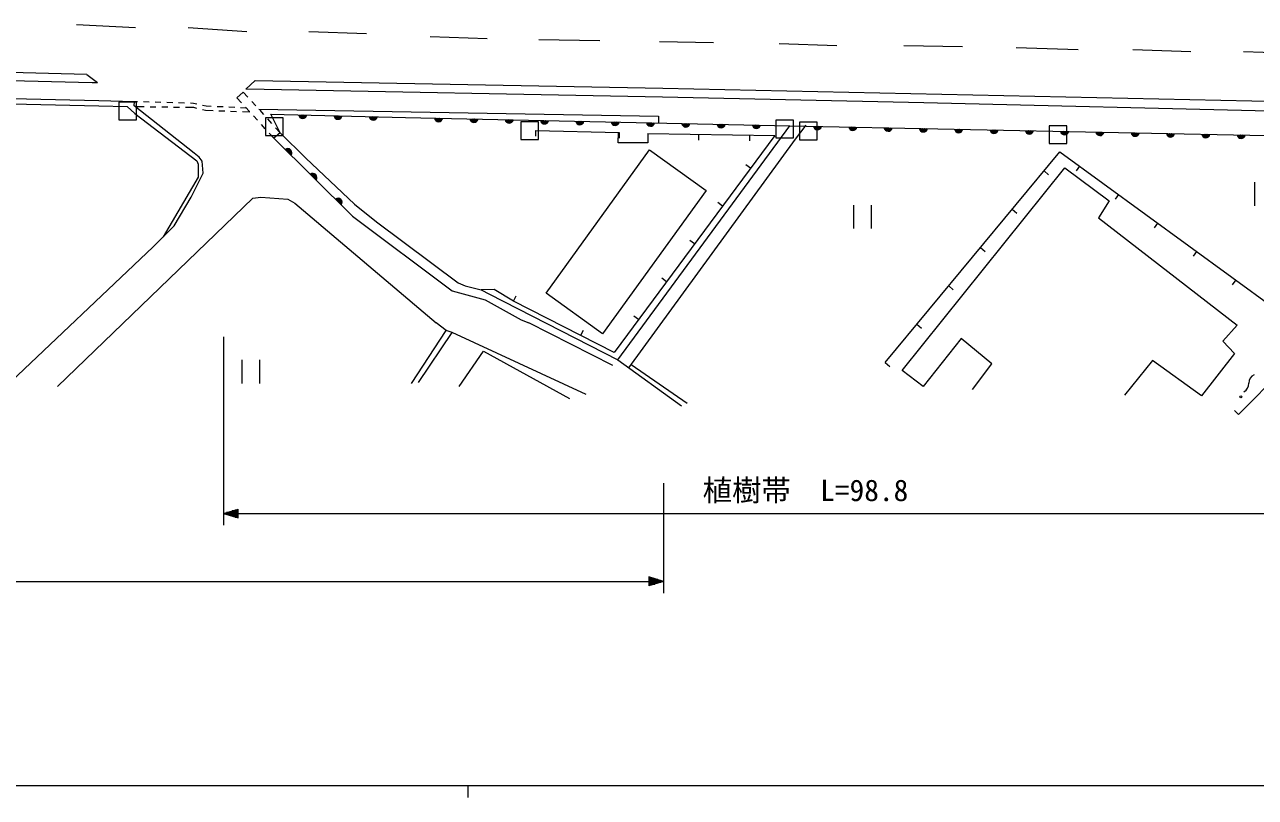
# Model space of a CAD drawing. Units: millimetres, scale not verified. Extents: x 40000 to 680000, y 20000 to 380000.
# Drawn here: x 230353 to 334916, y 204000 to 269635 of the extents above; entities that cross this region are included whole.
import ezdxf
from ezdxf.enums import TextEntityAlignment as Align

# ---------------------------------------------------------------- set-up
doc = ezdxf.new("R2010")
doc.units = ezdxf.units.MM
doc.header["$LTSCALE"] = 1000
for name, color, linetype, lineweight in [('M-BGD', 7, 'Continuous', 13), ('M-BMK-ROW', 30, 'Continuous', 13), ('M-STR-HTXT', 7, 'Continuous', 13), ('M-STR-STRC', 7, 'Continuous', 13), ('M-STR-STRD', 7, 'Continuous', 13), ('M-TTL-BAND', 7, 'Continuous', 13)]:
    doc.layers.add(name, color=color, linetype=linetype, lineweight=lineweight)
doc.styles.add('ＭＳ ゴシック', font='')
doc.styles.get('ＭＳ ゴシック').set_extended_font_data('MS Gothic')

msp = doc.modelspace()

# ---------------------------------------------------------------- linework, layer by layer
at = {"layer": 'M-BGD'}
for p, q in [((169233, 264809), (236671, 263184)), ((169222, 264349), (236660, 262724)), ((248385, 263410), (248918, 263900)), ((248918, 263900), (249313, 263467)), ((236660, 262724), (239075, 262670)), ((236671, 263184), (239677, 263118)), ((239075, 262670), (239707, 262094)), ((239674, 262741), (239677, 263118)), ((244755, 258713), (239674, 262741)), ((239677, 263118), (239939, 263110)), ((240514, 262640), (239789, 262650)), ((240439, 263096), (240939, 263081)), ((241514, 262626), (241014, 262633)), ((241438, 263066), (241938, 263052)), ((242514, 262613), (242014, 262620)), ((242438, 263037), (242938, 263022)), ((243514, 262599), (243014, 262606)), ((243437, 263008), (243937, 262993)), ((244739, 262582), (244014, 262592)), ((244437, 262978), (244699, 262971)), ((244699, 262971), (244989, 262907)), ((244987, 262518), (244739, 262582)), ((245477, 262801), (245767, 262737)), ((245767, 262737), (246210, 262716)), ((246710, 262692), (247209, 262668)), ((247709, 262644), (248208, 262620)), ((248774, 262986), (248385, 263410)), ((248707, 262596), (249151, 262575)), ((249450, 262249), (249112, 262618)), ((249650, 263097), (249987, 262727)), ((239707, 262094), (244973, 258072)), ((245719, 262327), (245471, 262392)), ((246358, 262305), (245719, 262327)), ((247358, 262271), (246858, 262288)), ((248357, 262238), (247857, 262255)), ((249496, 262199), (248857, 262221)), ((250126, 261512), (249788, 261881)), ((250245, 262444), (284195, 261869)), ((250323, 262358), (250660, 261988)), ((250997, 261619), (251334, 261249)), ((252066, 260446), (251260, 262032)), ((251260, 262032), (262699, 261751)), ((262699, 261751), (295352, 261049)), ((284195, 261869), (284195, 261289)), ((250802, 260776), (250464, 261144)), ((251529, 259983), (251140, 260407)), ((252066, 260446), (251529, 259983)), ((251671, 260880), (252066, 260446)), ((252066, 260446), (254238, 258290)), ((273757, 260654), (273744, 260154)), ((273757, 260654), (280864, 260477)), ((280746, 241153), (295352, 261049)), ((280777, 259603), (280796, 260479)), ((280864, 260477), (280852, 259977)), ((280864, 260477), (280852, 259977)), ((283300, 260388), (283292, 259888)), ((283300, 260388), (294094, 260222)), ((283300, 260388), (283303, 259584)), ((295352, 261049), (345068, 260032)), ((295853, 259907), (296745, 261088)), ((258217, 253379), (251529, 259983)), ((294094, 260222), (280444, 241790)), ((283303, 259584), (280777, 259603)), ((281689, 240474), (295853, 259907)), ((287617, 260322), (287610, 259822)), ((291935, 260255), (291927, 259756)), ((245179, 258375), (244755, 258713)), ((245433, 258036), (245179, 258375)), ((254238, 258290), (258387, 254395)), ((274660, 246829), (283450, 259007)), ((283450, 259007), (288248, 255543)), ((303466, 240924), (318314, 258834)), ((318314, 258834), (336560, 245526)), ((244973, 258072), (245091, 257787)), ((245091, 257787), (245091, 256675)), ((245517, 257020), (245433, 258036)), ((292030, 257435), (291628, 257733)), ((304915, 240252), (318724, 257481)), ((318724, 257481), (322496, 254668)), ((319972, 257624), (319678, 257221)), ((245091, 256675), (242128, 251598)), ((244501, 254988), (245517, 257020)), ((316964, 257206), (317349, 256887)), ((334845, 256249), (334845, 254249)), ((288248, 255543), (279458, 243365)), ((323290, 255205), (322995, 254801)), ((233156, 238901), (249751, 254903)), ((243062, 252533), (244501, 254988)), ((249751, 254903), (250428, 254988)), ((250428, 254988), (252714, 254819)), ((252714, 254819), (253307, 254480)), ((253307, 254480), (265329, 244320)), ((258387, 254395), (260249, 252871)), ((289649, 254221), (289247, 254518)), ((300781, 254314), (300781, 252314)), ((302281, 254314), (302281, 252314)), ((322496, 254668), (321601, 253230)), ((258217, 253379), (266684, 247029)), ((314264, 253950), (314649, 253630)), ((321601, 253230), (333363, 244120)), ((241284, 250755), (243062, 252533)), ((260249, 252871), (267192, 247707)), ((326607, 252785), (326313, 252381)), ((287269, 251006), (286867, 251304)), ((228669, 238817), (241284, 250755)), ((311565, 250693), (311950, 250374)), ((329925, 250366), (329630, 249962)), ((284888, 247791), (284486, 248089)), ((333242, 247946), (332948, 247542)), ((266684, 247029), (269478, 246267)), ((267192, 247707), (267785, 247453)), ((267785, 247453), (269139, 247114)), ((270244, 247129), (269139, 247114)), ((269139, 247114), (269838, 246748)), ((271897, 246155), (270244, 247129)), ((279458, 243365), (274660, 246829)), ((308865, 247437), (309250, 247117)), ((269478, 246267), (272526, 244574)), ((269838, 246748), (280746, 241153)), ((271897, 246155), (272125, 246601)), ((280444, 241790), (271897, 246155)), ((282508, 244577), (282106, 244874)), ((263213, 239155), (266176, 243643)), ((266176, 243643), (265329, 244320)), ((266684, 243473), (266176, 243643)), ((272526, 244574), (273203, 244320)), ((280326, 240688), (273203, 244320)), ((277595, 243245), (277822, 243690)), ((306166, 244180), (306551, 243861)), ((333363, 244120), (332149, 242746)), ((263805, 239240), (266684, 243473)), ((278047, 238213), (266684, 243473)), ((309934, 242969), (306705, 238910)), ((312523, 240828), (309934, 242969)), ((332149, 242746), (333140, 241691)), ((267277, 238901), (269339, 241908)), ((269339, 241908), (276638, 237876)), ((333140, 241691), (330327, 238111)), ((339046, 242135), (333485, 236510)), ((248810, 241150), (248810, 239150)), ((250310, 241150), (250310, 239150)), ((280746, 241153), (286153, 237258)), ((286645, 237468), (281892, 240752)), ((303466, 240924), (303851, 240605)), ((310893, 238654), (312523, 240828)), ((326171, 241115), (323806, 238175)), ((330327, 238111), (326171, 241115)), ((306705, 238910), (304915, 240252)), ((333485, 236510), (333129, 236861)), ((333485, 236510), (333129, 236861))]:
    msp.add_line(p, q, dxfattribs=at)
msp.add_circle((333676, 238023), 75, dxfattribs=at)
for centre, radius, start, end in [((253982, 262019), 354, 187.39242, 349.7976), ((253982, 262019), 283, 189.61646, 347.57356), ((253982, 262019), 212, 193.36279, 343.82724), ((253982, 262019), 142, 201.07452, 336.11551), ((253982, 262019), 100, 211.39218, 325.79785), ((253982, 262019), 100, 211.39218, 325.79785), ((256981, 261945), 354, 187.39242, 349.7976), ((256981, 261945), 283, 189.61646, 347.57356), ((256981, 261945), 212, 193.36279, 343.82724), ((256981, 261945), 142, 201.07452, 336.11551), ((256981, 261945), 100, 211.39218, 325.79785), ((256981, 261945), 100, 211.39218, 325.79785), ((259980, 261872), 354, 187.39242, 349.7976), ((259980, 261872), 283, 189.61646, 347.57356), ((259980, 261872), 212, 193.36279, 343.82724), ((259980, 261872), 142, 201.07452, 336.11551), ((259980, 261872), 100, 211.39218, 325.79785), ((259980, 261872), 100, 211.39218, 325.79785), ((265530, 261744), 354, 187.56593, 349.97111), ((265530, 261744), 283, 189.78997, 347.74707), ((265530, 261744), 212, 193.5363, 344.00075), ((265530, 261744), 142, 201.24803, 336.28902), ((265530, 261744), 100, 211.56569, 325.97136), ((265530, 261744), 100, 211.56569, 325.97136), ((268529, 261680), 354, 187.56593, 349.97111), ((268529, 261680), 283, 189.78997, 347.74707), ((268529, 261680), 212, 193.5363, 344.00075), ((268529, 261680), 142, 201.24803, 336.28902), ((268529, 261680), 100, 211.56569, 325.97136), ((268529, 261680), 100, 211.56569, 325.97136), ((271528, 261615), 354, 187.56593, 349.97111), ((271528, 261615), 283, 189.78997, 347.74707), ((271528, 261615), 212, 193.5363, 344.00075), ((271528, 261615), 142, 201.24803, 336.28902), ((271528, 261615), 100, 211.56569, 325.97136), ((271528, 261615), 100, 211.56569, 325.97136), ((274528, 261551), 354, 187.56593, 349.97111), ((274528, 261551), 283, 189.78997, 347.74707), ((274528, 261551), 212, 193.5363, 344.00075), ((274528, 261551), 142, 201.24803, 336.28902), ((274528, 261551), 100, 211.56569, 325.97136), ((274528, 261551), 100, 211.56569, 325.97136), ((277527, 261486), 354, 187.56593, 349.97111), ((277527, 261486), 283, 189.78997, 347.74707), ((277527, 261486), 212, 193.5363, 344.00075), ((277527, 261486), 142, 201.24803, 336.28902), ((277527, 261486), 100, 211.56569, 325.97136), ((277527, 261486), 100, 211.56569, 325.97136), ((280526, 261422), 354, 187.56593, 349.97111), ((280526, 261422), 283, 189.78997, 347.74707), ((280526, 261422), 212, 193.5363, 344.00075), ((280526, 261422), 142, 201.24803, 336.28902), ((280526, 261422), 100, 211.56569, 325.97136), ((280526, 261422), 100, 211.56569, 325.97136), ((283526, 261357), 354, 187.56593, 349.97111), ((283526, 261357), 283, 189.78997, 347.74707), ((283526, 261357), 212, 193.5363, 344.00075), ((283526, 261357), 142, 201.24803, 336.28902), ((283526, 261357), 100, 211.56569, 325.97136), ((283526, 261357), 100, 211.56569, 325.97136), ((286525, 261293), 354, 187.56593, 349.97111), ((286525, 261293), 283, 189.78997, 347.74707), ((286525, 261293), 212, 193.5363, 344.00075), ((286525, 261293), 142, 201.24803, 336.28902), ((286525, 261293), 100, 211.56569, 325.97136), ((286525, 261293), 100, 211.56569, 325.97136), ((289524, 261229), 354, 187.56593, 349.97111), ((289524, 261229), 283, 189.78997, 347.74707), ((289524, 261229), 212, 193.5363, 344.00075), ((289524, 261229), 142, 201.24803, 336.28902), ((289524, 261229), 100, 211.56569, 325.97136), ((289524, 261229), 100, 211.56569, 325.97136), ((292524, 261164), 354, 187.56593, 349.97111), ((292524, 261164), 283, 189.78997, 347.74707), ((292524, 261164), 212, 193.5363, 344.00075), ((292524, 261164), 142, 201.24803, 336.28902), ((292524, 261164), 100, 211.56569, 325.97136), ((292524, 261164), 100, 211.56569, 325.97136), ((297716, 261055), 354, 187.62546, 350.03064), ((297716, 261055), 283, 189.8495, 347.8066), ((297716, 261055), 212, 193.59583, 344.06027), ((297716, 261055), 142, 201.30756, 336.34855), ((297716, 261055), 100, 211.62522, 326.03088), ((297716, 261055), 100, 211.62522, 326.03088), ((300715, 260994), 354, 187.62546, 350.03064), ((300715, 260994), 283, 189.8495, 347.8066), ((300715, 260994), 212, 193.59583, 344.06027), ((300715, 260994), 142, 201.30756, 336.34855), ((300715, 260994), 100, 211.62522, 326.03088), ((300715, 260994), 100, 211.62522, 326.03088), ((303714, 260932), 354, 187.62546, 350.03064), ((303714, 260932), 283, 189.8495, 347.8066), ((303714, 260932), 212, 193.59583, 344.06027), ((303714, 260932), 142, 201.30756, 336.34855), ((303714, 260932), 100, 211.62522, 326.03088), ((303714, 260932), 100, 211.62522, 326.03088), ((306714, 260871), 354, 187.62546, 350.03064), ((306714, 260871), 283, 189.8495, 347.8066), ((306714, 260871), 212, 193.59583, 344.06027), ((306714, 260871), 142, 201.30756, 336.34855), ((306714, 260871), 100, 211.62522, 326.03088), ((306714, 260871), 100, 211.62522, 326.03088), ((309713, 260809), 354, 187.62546, 350.03064), ((309713, 260809), 283, 189.8495, 347.8066), ((309713, 260809), 212, 193.59583, 344.06027), ((309713, 260809), 142, 201.30756, 336.34855), ((309713, 260809), 100, 211.62522, 326.03088), ((309713, 260809), 100, 211.62522, 326.03088), ((312712, 260748), 354, 187.62546, 350.03064), ((312712, 260748), 283, 189.8495, 347.8066), ((312712, 260748), 212, 193.59583, 344.06027), ((312712, 260748), 142, 201.30756, 336.34855), ((312712, 260748), 100, 211.62522, 326.03088), ((312712, 260748), 100, 211.62522, 326.03088), ((315712, 260687), 354, 187.62546, 350.03064), ((315712, 260687), 283, 189.8495, 347.8066), ((315712, 260687), 212, 193.59583, 344.06027), ((315712, 260687), 142, 201.30756, 336.34855), ((315712, 260687), 100, 211.62522, 326.03088), ((315712, 260687), 100, 211.62522, 326.03088), ((318711, 260625), 354, 187.62546, 350.03064), ((318711, 260625), 283, 189.8495, 347.8066), ((318711, 260625), 212, 193.59583, 344.06027), ((318711, 260625), 142, 201.30756, 336.34855), ((318711, 260625), 100, 211.62522, 326.03088), ((318711, 260625), 100, 211.62522, 326.03088), ((321711, 260564), 354, 187.62546, 350.03064), ((321711, 260564), 283, 189.8495, 347.8066), ((321711, 260564), 212, 193.59583, 344.06027), ((321711, 260564), 142, 201.30756, 336.34855), ((321711, 260564), 100, 211.62522, 326.03088), ((321711, 260564), 100, 211.62522, 326.03088), ((324710, 260503), 354, 187.62546, 350.03064), ((324710, 260503), 283, 189.8495, 347.8066), ((324710, 260503), 212, 193.59583, 344.06027), ((324710, 260503), 142, 201.30756, 336.34855), ((324710, 260503), 100, 211.62522, 326.03088), ((324710, 260503), 100, 211.62522, 326.03088), ((327709, 260441), 354, 187.62546, 350.03064), ((327709, 260441), 283, 189.8495, 347.8066), ((327709, 260441), 212, 193.59583, 344.06027), ((327709, 260441), 142, 201.30756, 336.34855), ((327709, 260441), 100, 211.62522, 326.03088), ((327709, 260441), 100, 211.62522, 326.03088), ((330709, 260380), 354, 187.62546, 350.03064), ((330709, 260380), 283, 189.8495, 347.8066), ((330709, 260380), 212, 193.59583, 344.06027), ((330709, 260380), 142, 201.30756, 336.34855), ((330709, 260380), 100, 211.62522, 326.03088), ((330709, 260380), 100, 211.62522, 326.03088), ((333708, 260319), 354, 187.62546, 350.03064), ((333708, 260319), 283, 189.8495, 347.8066), ((333708, 260319), 212, 193.59583, 344.06027), ((333708, 260319), 142, 201.30756, 336.34855), ((333708, 260319), 100, 211.62522, 326.03088), ((333708, 260319), 100, 211.62522, 326.03088), ((252700, 258751), 354, 324.16235, 126.56753), ((252700, 258751), 283, 326.38639, 124.34349), ((252700, 258751), 212, 330.13271, 120.59716), ((252700, 258751), 142, 337.84444, 112.88543), ((252700, 258751), 100, 348.1621, 102.56777), ((252700, 258751), 100, 348.1621, 102.56777), ((254835, 256643), 354, 324.16235, 126.56753), ((254835, 256643), 283, 326.38639, 124.34349), ((254835, 256643), 212, 330.13271, 120.59716), ((254835, 256643), 142, 337.84444, 112.88543), ((254835, 256643), 100, 348.1621, 102.56777), ((254835, 256643), 100, 348.1621, 102.56777), ((256970, 254535), 354, 324.16235, 126.56753), ((256970, 254535), 283, 326.38639, 124.34349), ((256970, 254535), 212, 330.13271, 120.59716), ((256970, 254535), 142, 337.84444, 112.88543), ((256970, 254535), 100, 348.1621, 102.56777), ((256970, 254535), 100, 348.1621, 102.56777), ((335142, 239200), 773, 115.9236, 181.99298), ((333596, 239146), 773, 295.9236, 1.99298)]:
    msp.add_arc(centre, radius, start, end, dxfattribs=at)
at = {"layer": 'M-BMK-ROW'}
for p, q in [((239849, 263041), (238349, 263041)), ((238349, 263041), (238349, 261541)), ((239849, 261541), (239849, 263041)), ((238349, 261541), (239849, 261541)), ((252330, 261729), (250830, 261729)), ((250830, 261729), (250830, 260229)), ((252330, 260229), (252330, 261729)), ((295684, 261526), (294184, 261526)), ((294184, 261526), (294184, 260026)), ((295684, 260026), (295684, 261526)), ((274005, 261384), (272505, 261384)), ((272505, 261384), (272505, 259884)), ((274005, 259884), (274005, 261384)), ((297673, 261356), (296173, 261356)), ((296173, 261356), (296173, 259856)), ((297673, 259856), (297673, 261356)), ((318905, 261036), (317405, 261036)), ((317405, 261036), (317405, 259536)), ((318905, 259536), (318905, 261036)), ((250830, 260229), (252330, 260229)), ((272505, 259884), (274005, 259884)), ((294184, 260026), (295684, 260026)), ((296173, 259856), (297673, 259856)), ((317405, 259536), (318905, 259536))]:
    msp.add_line(p, q, dxfattribs=at)
at = {"layer": 'M-STR-HTXT'}
for p, q in [((247245, 243114), (247245, 227114)), ((284642, 230683), (284642, 221347)), ((247245, 228114), (248495, 228489)), ((247245, 228114), (248495, 227739)), ((247245, 228114), (248495, 228114)), ((248495, 228189), (247495, 228189)), ((248495, 228039), (247495, 228039)), ((247745, 228264), (248495, 228264)), ((247745, 227964), (248495, 227964)), ((248495, 228339), (247995, 228339)), ((248245, 228414), (248495, 228414)), ((248495, 227739), (248495, 228489)), ((248495, 228114), (344882, 228114)), ((248495, 227889), (247995, 227889)), ((248245, 227814), (248495, 227814)), ((284642, 222347), (283392, 222722)), ((283392, 222722), (283392, 221972)), ((70357, 222347), (283392, 222347)), ((283642, 222647), (283392, 222647)), ((283392, 222572), (283892, 222572)), ((284142, 222497), (283392, 222497)), ((283392, 222422), (284392, 222422)), ((284642, 222347), (283392, 221972)), ((284642, 222347), (283392, 222347)), ((283392, 222272), (284392, 222272)), ((284142, 222197), (283392, 222197)), ((283392, 222122), (283892, 222122)), ((283642, 222047), (283392, 222047))]:
    msp.add_line(p, q, dxfattribs=at)
at = {"layer": 'M-STR-STRC'}
for p, q in [((234765, 269635), (239760, 269381)), ((244247, 269381), (249243, 269043)), ((254492, 269043), (259403, 268873)), ((264821, 268619), (269647, 268450)), ((274050, 268365), (279215, 268281)), ((284295, 268196), (288867, 268111)), ((294455, 268027), (299365, 267857)), ((305038, 267857), (310033, 267773)), ((314605, 267688), (319855, 267519)), ((324511, 267519), (329422, 267349)), ((333909, 267349), (339328, 267180))]:
    msp.add_line(p, q, dxfattribs=at)
at = {"layer": 'M-STR-STRD'}
for p, q in [((235627, 265398), (206261, 266161)), ((205321, 265483), (236095, 264716)), ((235627, 265398), (236537, 264729)), ((236095, 264716), (236537, 264729)), ((249942, 264885), (249143, 264153)), ((249942, 264885), (284563, 264226)), ((249239, 264156), (249143, 264153)), ((284539, 263462), (249239, 264156)), ((284563, 264226), (348708, 262854)), ((306754, 263003), (284539, 263462)), ((343561, 262100), (306754, 263003))]:
    msp.add_line(p, q, dxfattribs=at)
at = {"layer": 'M-TTL-BAND'}
for p, q in [((40000, 205000), (579000, 205000)), ((268000, 205000), (268000, 204000))]:
    msp.add_line(p, q, dxfattribs=at)

# ---------------------------------------------------------------- texts
at = {"layer": 'M-STR-HTXT', "style": 'ＭＳ ゴシック'}
msp.add_text('植樹帯  L=98.8', height=1833, dxfattribs=at).set_placement((296689, 228614), align=Align.BOTTOM_CENTER)

doc.saveas('drawing.dxf')
